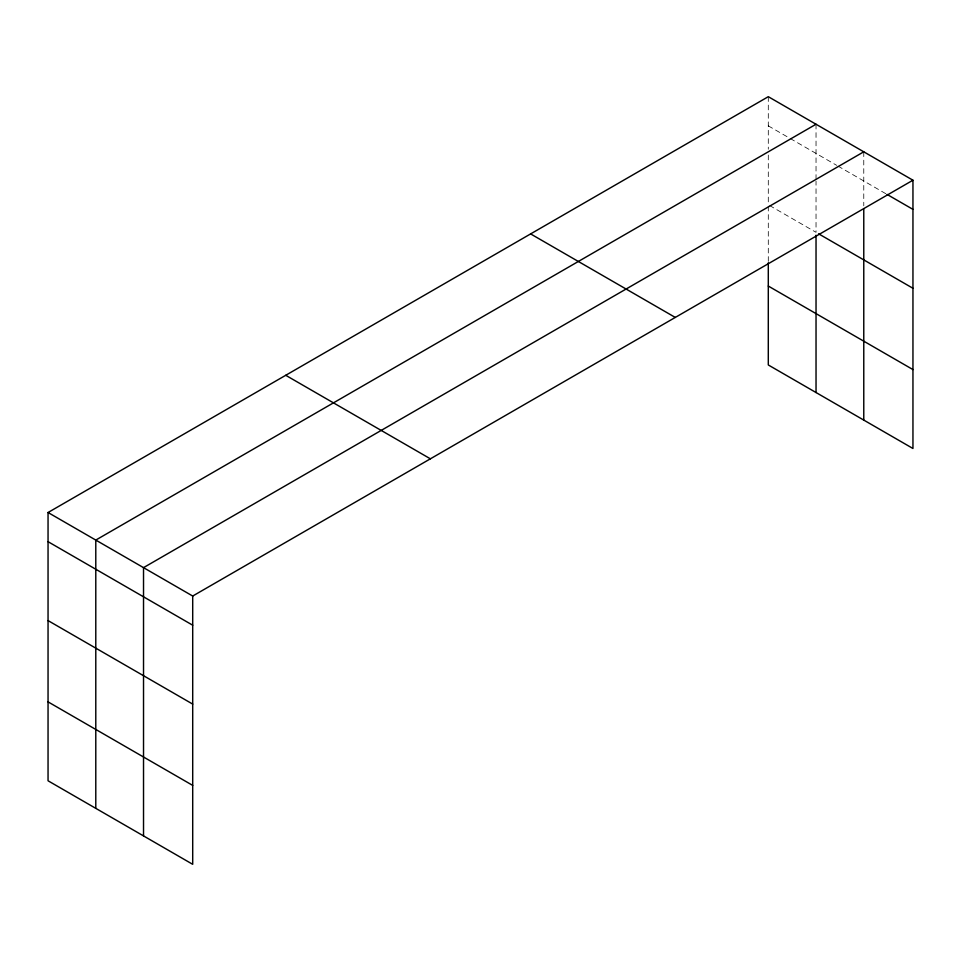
<?xml version="1.0" encoding="UTF-8"?>
<svg xmlns="http://www.w3.org/2000/svg" width="961" height="961" viewBox="0 0 961 961"><rect width="100%" height="100%" fill="white"/><g stroke="black" fill="none" stroke-linecap="round" stroke-linejoin="round"><path stroke-width="0.72" stroke-dasharray="4.8 3.6" d="M768.295 125.855L788.933 137.771M790.218 138.516L836.671 165.328M837.956 166.073L885.766 193.678M769.581 205.51L816.033 232.322L816.033 181.173M863.771 151.814L863.771 205.81M816.033 124.245L816.033 179.719M768.295 96.689L768.295 149.231M768.295 155.081L768.295 204.753M768.295 206.207L768.295 261.38"/><path stroke-width="1.44" d="M48.05 512.513L192.705 596.036L192.705 864.311L48.05 780.788L48.05 512.513L768.295 96.689L912.95 180.212L912.95 448.487L768.295 364.964L768.295 262.834M816.033 124.245L95.788 540.082L95.788 808.357M863.771 151.814L143.525 567.639L143.525 835.914M192.705 596.036L912.95 180.212M887.063 194.422L912.95 209.366M818.604 233.811L912.95 288.276M768.295 286.054L912.95 369.577M530.616 233.907L675.271 317.43M285.729 375.295L430.384 458.817M48.05 541.68L192.705 625.203M48.05 620.59L192.705 704.101M48.05 701.878L192.705 785.401M863.771 208.741L863.771 420.089M816.033 235.229L816.033 392.532"/></g></svg>
